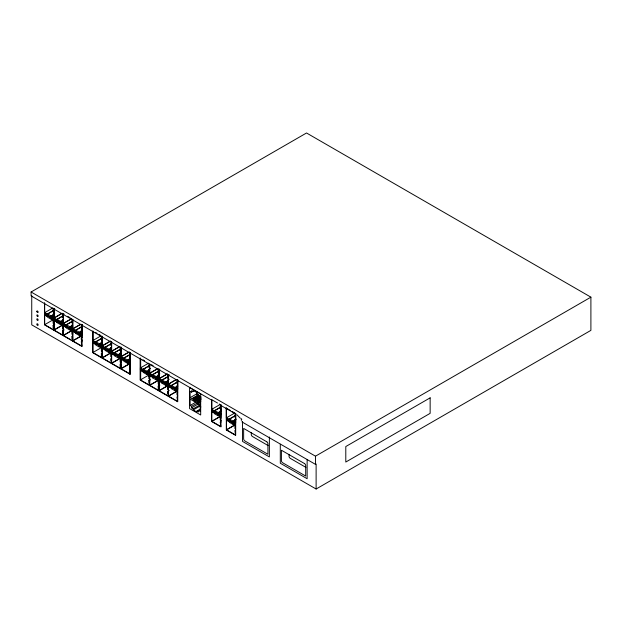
<?xml version="1.0" encoding="UTF-8"?>
<svg xmlns="http://www.w3.org/2000/svg" width="622" height="622" viewBox="0 0 622 622"><rect width="100%" height="100%" fill="white"/><g stroke="black" fill="none" stroke-linecap="round" stroke-linejoin="round"><path stroke-width="0.93" d="M44.52 303.645L44.52 312.975L47.35 314.608M53.103 310.891L47.35 314.211L44.683 312.672L44.683 303.07M62.107 313.247L53.896 317.99L53.896 308.395M63.304 315.836L56.734 319.622L54.067 318.083L54.067 308.489M71.491 318.666L63.281 323.401L63.281 313.807M72.681 321.247L66.111 325.042L63.444 323.502L63.444 313.9M80.051 324.552L72.657 328.82L72.657 319.226M82.057 326.667L75.495 330.453L72.821 328.914L72.821 319.319M82.042 334.232L82.042 324.637M92.748 331.487L92.748 340.817L95.578 342.45M101.324 338.733L95.578 342.053L92.911 340.514L92.911 330.912M110.335 341.089L102.125 345.832L102.125 336.238M110.708 344.153L104.955 347.465L102.288 345.925L102.288 336.331M118.071 347.457L111.501 351.243L111.501 341.649M120.085 349.564L114.339 352.884L111.672 351.344L111.672 341.742M128.272 352.394L120.886 356.663L120.886 347.068M129.446 359.71L127.798 360.659L127.798 361.646L123.716 359.291L123.716 358.295L121.049 356.756L121.049 347.162M130.262 352.48L130.262 374.343L92.748 352.682L92.748 331.689M177.736 380.757L177.736 401.75L140.214 380.089L140.214 357.961M148.775 370.868L147.134 371.816L147.134 372.811L143.052 370.455L143.052 369.46L140.385 367.921L140.385 358.326M157.809 368.496L149.599 373.239L149.599 364.601M157.358 372.034L152.429 374.872L149.762 373.332L149.762 363.738M167.186 373.915L158.975 378.658L158.975 369.056M167.536 381.698L165.895 382.647L165.895 383.642L161.813 381.286L161.813 380.291L159.139 378.751L159.139 369.157M175.746 379.801L168.36 384.069L168.36 374.475M177.76 381.916L171.19 385.71L168.523 384.163L168.523 374.568M177.736 389.489L177.736 379.887M220.18 407.534L214.435 410.854L211.768 409.315L211.768 399.721L217.529 403.04M220.981 414.633L220.981 405.039M235.699 415.55L229.137 419.337L226.462 417.797L226.462 408.203L230.575 410.582M235.684 423.123L235.684 413.521M210.975 399.736L31.1 295.885L31.1 291.998L306.529 132.984L590.9 297.16L590.9 330.368L316.116 489.016L31.738 324.839L31.738 295.512M44.683 312.672L52.893 307.929M53.134 309.593L53.834 309.997L53.834 312.493L53.134 312.088L53.134 309.593L54.775 308.644M52.784 315.004L51.144 315.953A2.309 1.337 60 0 1 51.105 316.349C50.522 318.067 47.777 315.797 47.606 314.452A2.34 1.353 60 0 1 47.552 313.877L53.298 310.565M53.15 314.11L53.842 314.514L53.842 316.886L53.15 316.481L53.15 314.11L54.79 313.161M47.35 314.211L47.35 315.198L51.439 317.562L51.439 316.567L53.08 315.618M54.067 318.083L62.278 313.34M44.683 324.668L53.896 329.987L53.896 320.392L51.439 318.969L51.439 317.974L47.35 315.618L47.35 316.614L44.683 315.066L44.683 324.668L53.717 319.451M62.519 315.012L63.211 315.408L63.211 317.912L62.519 317.508L62.519 315.012L64.159 314.063M53.15 321.022L53.842 321.426L53.842 323.798L53.15 323.401L53.15 321.022L54.79 320.081M62.985 319.949L60.521 321.372A2.309 1.337 60 0 1 60.482 321.768C59.899 323.487 57.154 321.209 56.991 319.863A2.34 1.353 60 0 1 56.929 319.296L63.498 315.502M71.841 330.461L63.281 335.398L54.067 330.08L54.067 320.486L56.734 322.025L58.375 321.076M56.929 322.585A2.34 1.353 60 0 1 56.991 322.079C57.683 320.563 60.381 322.834 60.482 324.217A2.309 1.337 60 0 1 60.521 324.653L56.929 322.585L58.569 321.636M53.134 325.407L53.834 325.811L53.834 328.307L53.134 327.903L53.134 325.407L54.775 324.459M56.734 319.622L56.734 320.618L60.816 322.973L60.816 321.986L63.281 320.563M59.953 323.02L62.418 321.597M63.444 323.502L71.654 318.759M53.896 329.987L62.457 325.042M54.067 330.08L63.094 324.863M72.362 325.36L69.897 326.783A2.309 1.337 60 0 1 69.866 327.18C69.283 328.898 66.538 326.628 66.367 325.283A2.34 1.353 60 0 1 66.313 324.707L72.059 321.395M65.528 325.477L66.08 325.158M63.211 333.719L62.519 333.322L62.519 330.826L64.159 329.878M69.337 327.771L70.978 326.822M66.111 325.042L66.111 326.029L70.193 328.393L70.193 327.397L72.657 325.975M72.821 328.914L81.031 324.171M81.241 324.832L81.879 324.466M63.444 335.499L72.657 340.817L72.657 331.223L70.193 329.8L70.193 328.805L66.111 326.449L66.111 327.444L63.444 325.897L63.444 335.499L71.654 330.756M82.563 330.305L79.282 332.202A2.309 1.337 60 0 1 79.243 332.599C78.66 334.317 75.915 332.047 75.752 330.694A2.34 1.353 60 0 1 75.69 330.127L81.435 326.807M75.69 333.415A2.34 1.353 60 0 1 75.752 332.91C76.452 331.339 79.142 333.68 79.243 335.048A2.309 1.337 60 0 1 79.282 335.491L75.69 333.415L77.33 332.467M78.714 333.182L82.003 331.285M75.495 330.453L75.495 331.448L79.577 333.804L79.577 332.817L82.042 331.394M72.657 340.817L82.057 335.39M81.879 337.614L81.879 336.541L79.577 335.211L79.577 334.224L75.495 331.86L75.495 332.856L72.821 331.316L72.821 340.91L81.855 335.701M92.911 340.514L101.122 335.771M101.829 342.372L99.364 343.795A2.309 1.337 60 0 1 99.326 344.191C98.742 345.91 95.998 343.639 95.835 342.294A2.34 1.353 60 0 1 95.772 341.719L101.526 338.407M98.805 344.782L100.445 343.834M95.578 342.053L95.578 343.041L99.66 345.404L99.66 344.409L101.3 343.461M102.288 345.925L110.498 341.183M92.911 352.511L102.125 357.829L102.125 348.234L99.66 346.812L99.66 345.816L95.578 343.461L95.578 344.456L92.911 342.909L92.911 352.511L101.938 347.294M111.206 347.791L108.749 349.214A2.309 1.337 60 0 1 108.71 349.611C108.127 351.329 105.382 349.059 105.211 347.706A2.34 1.353 60 0 1 105.157 347.138L110.903 343.818M104.955 347.465L104.955 348.46L109.044 350.816L109.044 349.828L110.685 348.88M108.181 350.862L108.71 352.06A2.309 1.337 60 0 1 108.749 352.495L105.157 350.427A2.34 1.353 60 0 1 105.211 349.922L105.592 349.432L108.181 350.862L110.646 349.44M111.672 351.344L119.883 346.602M102.125 357.829L110.685 352.884M102.288 357.922L111.501 363.24L111.501 353.646L109.044 352.223L109.044 351.236L104.955 348.872L104.955 349.867L102.288 348.328L102.288 357.922L110.498 353.179M120.59 353.203L118.126 354.626A2.309 1.337 60 0 1 118.087 355.022C117.504 356.74 114.759 354.47 114.596 353.125A2.34 1.353 60 0 1 114.534 352.55L120.279 349.237M114.339 352.884L114.339 353.871L118.421 356.235L118.421 355.24L120.062 354.291M121.049 356.756L129.259 352.013M112.512 362.665L119.222 358.785M111.672 363.341L120.886 368.659L120.886 359.065L118.421 357.642L118.421 356.647L114.339 354.291L114.339 355.286L111.672 353.739L111.672 363.341L120.699 358.124M129.967 358.622L127.502 360.045A2.309 1.337 60 0 1 127.471 360.441C126.888 362.159 124.143 359.889 123.972 358.536A2.34 1.353 60 0 1 123.918 357.969L129.664 354.649M124.54 357.821L129.462 354.983M120.886 368.659L129.446 363.714M130.099 365.456L130.099 364.383L127.798 363.054L127.798 362.066L123.716 359.703L123.716 360.698L121.049 359.158L121.049 368.753L130.084 363.543M140.036 358.777L140.673 358.404L140.673 380.345M140.385 367.921L148.596 363.178M149.303 369.779L146.839 371.202A2.309 1.337 60 0 1 146.8 371.598C146.217 373.317 143.472 371.046 143.309 369.701A2.34 1.353 60 0 1 143.247 369.134L148.992 365.814M143.869 368.986L148.798 366.14M148.845 369.359L149.544 369.763L149.544 372.135L148.845 371.738L148.845 369.359L150.485 368.411M146.271 372.858L146.8 374.047A2.309 1.337 60 0 1 146.839 374.491L143.247 372.422A2.34 1.353 60 0 1 143.309 371.917L143.768 371.404L146.271 372.858L147.919 371.909M149.762 373.332L157.972 368.597M140.385 379.918L149.599 385.236L149.599 375.641L147.134 374.219L147.134 373.223L143.052 370.868L143.052 371.863L140.385 370.323L140.385 379.918L149.412 374.701M158.213 370.261L158.913 370.665L158.913 373.161L158.213 372.757L158.213 370.261L159.854 369.312M149.544 379.055L148.845 378.65L148.845 376.279L150.485 375.33M158.68 375.198L156.215 376.621A2.309 1.337 60 0 1 156.184 377.018C155.601 378.736 152.856 376.465 152.685 375.12A2.34 1.353 60 0 1 152.631 374.545L158.377 371.225M152.631 377.834A2.34 1.353 60 0 1 152.685 377.329C153.409 375.828 156.068 378.075 156.184 379.467A2.309 1.337 60 0 1 156.215 379.91L152.631 377.834L154.272 376.885M158.221 374.778L158.921 375.183L158.921 377.554L158.221 377.15L158.221 374.778L159.87 373.83M149.529 383.556L148.837 383.152L148.837 380.656L150.477 379.708M155.655 377.601L157.296 376.66M152.429 374.872L152.429 375.867L156.511 378.223L156.511 377.235L158.159 376.287M159.139 378.751L167.349 374.009M149.599 385.236L158.159 380.299M149.762 385.329L158.975 390.655L158.975 381.053L156.511 379.638L156.511 378.642L152.429 376.287L152.429 377.274L149.762 375.735L149.762 385.329L158.797 380.12M167.598 375.672L168.29 376.077L168.29 378.573L167.598 378.176L167.598 375.672L169.238 374.724M158.221 381.69L158.921 382.095L158.921 384.466L158.221 384.062L158.221 381.69L159.87 380.742M167.24 381.084L165.6 382.032A2.309 1.337 60 0 1 165.561 382.437C164.978 384.147 162.233 381.877 162.07 380.532A2.34 1.353 60 0 1 162.008 379.964L167.753 376.644M161.222 380.726L167.559 376.971M162.008 383.253A2.34 1.353 60 0 1 162.07 382.748C162.777 381.27 165.452 383.486 165.561 384.878A2.309 1.337 60 0 1 165.6 385.321L162.008 383.253L163.648 382.305M167.606 380.19L168.298 380.594L168.298 382.965L167.606 382.569L167.606 380.19L169.246 379.241M158.213 386.075L158.913 386.472L158.913 388.975L158.213 388.571L158.213 386.075L159.854 385.127M165.032 383.02L166.673 382.071M168.523 384.163L176.734 379.428M158.975 390.655L167.536 385.71M177.099 380.174L177.736 379.809M159.139 390.748L168.36 396.066L168.36 386.472L165.895 385.049L165.895 384.054L161.813 381.698L161.813 382.693L159.139 381.154L159.139 390.748L167.349 386.005M168.298 389.885L167.606 389.481L167.606 387.109L169.246 386.161M177.441 386.029L174.976 387.452A2.309 1.337 60 0 1 174.938 387.848C174.354 389.566 171.61 387.296 171.447 385.951A2.34 1.353 60 0 1 171.384 385.376L177.954 381.581M168.29 394.387L167.598 393.983L167.598 391.487L169.238 390.538M171.19 385.71L171.19 386.697L175.272 389.053L175.272 388.066L177.736 386.643M168.36 396.066L176.92 391.129M177.573 392.863L177.573 391.79L175.272 390.468L175.272 389.473L171.19 387.117L171.19 388.105L168.523 386.565L168.523 396.16L177.55 390.95M191.56 392.124L191.56 390.624L193.24 391.588L193.24 390.46L197.018 392.637L197.018 393.773L198.698 394.737L198.698 396.245L200.16 397.093L200.16 403.499L190.091 397.683L190.091 391.277L191.56 392.124L193.963 390.74M190.091 397.683L196.879 393.765M193.038 397.987L197.983 395.133L198.402 395.374L193.458 398.228L193.038 397.987L193.458 398.609L198.986 395.413M193.038 398.36L197.773 395.631M199.662 396.097L194.297 399.091L193.877 398.85L198.822 395.615M193.877 398.85L198.612 396.113M193.877 398.469L194.297 398.71L199.242 395.856M200.082 396.346L194.717 399.332L199.452 396.595M194.717 399.332L195.137 399.573L199.872 396.836M200.712 397.326L195.977 400.055L195.557 399.814L200.502 396.587M195.557 399.814L200.292 397.085M195.557 399.441L195.977 399.682L200.922 396.828M196.396 400.304L196.816 400.545L196.396 399.923L200.937 397.785M196.816 400.545L200.758 398.267M200.813 399.207L197.656 401.027L197.236 400.786L200.533 398.508M197.236 400.786L198.815 399.876M197.236 400.405L197.656 400.654L200.953 398.749M200.906 406.975L199.646 406.244L199.646 405.116L197.975 404.144L197.975 402.636L191.56 406.337L191.56 407.845L198.348 403.927L200.027 404.899L193.24 408.817L193.24 409.945L197.018 412.122L197.018 410.994L198.698 411.966L198.698 410.458L200.16 411.305L200.16 404.899L190.091 399.091L190.091 405.49L195.705 402.255M200.074 400.599L198.076 401.268L200.548 399.464M198.076 401.268L200.968 399.705M200.945 401.104L198.947 401.773L200.595 400.444M193.24 409.945L200.027 406.026M197.018 410.994L200.222 409.144M198.698 410.458L200.3 409.533M211.768 409.315L219.978 404.572M220.686 411.173L218.221 412.596A2.309 1.337 60 0 1 218.19 413C217.607 414.711 214.862 412.44 214.691 411.095A2.34 1.353 60 0 1 214.637 410.528L220.382 407.208M225.677 408.219L226.315 407.853M214.435 410.854L214.435 411.85L218.516 414.205L218.516 413.21L220.165 412.262M217.661 414.252L218.19 415.442A2.309 1.337 60 0 1 218.221 415.885L214.637 413.817A2.34 1.353 60 0 1 214.691 413.311L215.15 412.798L217.661 414.252L220.126 412.829M220.818 418.007L220.818 416.942L218.516 415.613L218.516 414.617L214.435 412.262L214.435 413.257L211.768 411.717L211.768 421.312L220.802 416.095M211.62 399.363L211.62 421.491L220.647 416.273M226.462 417.797L234.673 413.062M236.204 419.189L232.923 421.086A2.309 1.337 60 0 1 232.885 421.483C232.301 423.201 229.557 420.931 229.394 419.578A2.34 1.353 60 0 1 229.331 419.01L235.077 415.69M229.137 419.337L229.137 420.332L233.219 422.688L233.219 421.7L235.684 420.278M232.356 422.735L232.885 423.932A2.309 1.337 60 0 1 232.923 424.375L229.331 422.299A2.34 1.353 60 0 1 229.394 421.794L229.845 421.288L232.356 422.735L233.996 421.786M235.513 426.498L235.513 425.425L233.219 424.103L233.219 423.108L229.137 420.752L229.137 421.739L226.462 420.2L226.462 429.794L235.497 424.585M226.315 408.817L226.315 429.973L234.525 425.238M242.533 421.498L241.896 421.872L315.471 464.354L316.116 463.981L316.116 489.016M31.1 291.998L315.471 456.183L590.9 297.16M67.635 316.318L70.146 317.772M95.423 332.366L97.094 333.33M98.774 334.302L100.445 335.266M142.897 359.773L144.568 360.744M151.434 364.71L153.113 365.674M219.169 403.997L220.818 404.945L220.818 406.586L220.219 406.236L220.219 408.74L220.818 409.082L220.818 411.095M232.224 411.531L234.696 412.954M81.879 326.185L81.272 325.842L81.879 330.694M197.874 394.776L196.505 393.983L196.505 392.155M81.98 330.756L81.288 330.36L81.288 332.731L81.98 333.135M130.208 358.606L129.508 358.202L129.508 360.573L130.208 360.978M177.682 386.013L176.982 385.609L176.982 387.98L177.682 388.385M220.927 411.158L220.227 410.753L220.227 413.132L220.927 413.529M235.621 419.648L234.929 419.244L234.929 421.615L235.621 422.019M47.552 313.877L51.144 315.953M56.929 319.296L60.521 321.372M66.313 324.707L69.897 326.783M75.69 330.127L79.282 332.202M95.772 341.719L99.364 343.795M105.157 347.138L108.749 349.214M114.534 352.55L118.126 354.626M123.918 357.969L127.502 360.045M143.247 369.134L146.839 371.202M152.631 374.545L156.215 376.621M162.008 379.964L165.6 382.032M171.384 385.376L174.976 387.452M198.076 400.895L198.496 401.509M198.947 401.4L199.367 402.014M214.637 410.528L218.221 412.596M229.331 419.01L232.923 421.086M51.439 316.567L53.896 317.99M60.816 321.986L63.281 323.401M70.193 327.397L72.657 328.82M79.577 332.817L81.879 334.138L81.879 333.073M99.66 344.409L102.125 345.832M109.044 349.828L111.501 351.243M118.421 355.24L120.886 356.663M127.798 360.659L130.099 361.981L130.099 360.915M147.134 371.816L149.599 373.239M156.511 377.235L158.975 378.658M165.895 382.647L168.36 384.069M175.272 388.066L177.573 389.388L177.573 388.322M218.516 413.21L220.818 414.54L220.818 413.467M233.219 421.7L235.513 423.022L235.513 421.957M51.439 316.971L56.734 320.027M60.816 322.383L66.111 325.438M70.193 327.802L75.495 330.857M79.577 333.213L81.879 334.543L81.879 336.144L79.577 334.815M99.66 344.813L104.955 347.869M109.044 350.225L114.339 353.28M118.421 355.644L123.716 358.7M127.798 361.055L130.099 362.385L130.099 363.987L127.798 362.657M140.214 368.224L143.052 369.865M147.134 372.22L152.429 375.276M156.511 377.632L161.813 380.695M165.895 383.051L171.19 386.106M175.272 388.462L177.573 389.792L177.573 391.393L175.272 390.064M214.435 411.259L211.62 409.626L211.604 399.619M218.516 413.614L220.818 414.944L220.818 416.538L218.516 415.216M229.137 419.741L226.315 418.116L226.299 408.11M233.219 422.097L235.513 423.426L235.513 425.028L233.219 423.699M44.52 313.776L81.879 335.344M92.748 341.618L130.099 363.186M140.214 369.025L177.573 390.593M211.62 410.427L220.818 415.737M226.315 418.917L235.513 424.227M193.535 400.428L193.955 400.669M195.207 401.4L195.627 401.641M197.726 402.854L198.146 403.095M44.52 314.577L47.35 316.209M51.439 318.565L56.734 321.628M60.816 323.984L66.111 327.04M70.193 329.396L75.495 332.459M92.748 342.419L95.578 344.052M99.66 346.407L104.955 349.471M109.044 351.827L114.339 354.882M118.421 357.238L123.716 360.301M140.214 369.826L143.052 371.458M147.134 373.822L152.429 376.878M156.511 379.233L161.813 382.289M165.895 384.653L171.19 387.708M211.62 411.228L214.435 412.852M226.315 419.71L229.137 421.343M63.226 326.845L62.527 326.441L62.527 328.813L63.226 329.217M81.98 337.676L81.288 337.272L81.288 339.643L81.98 340.047M102.07 349.269L101.37 348.864L101.37 351.243L102.07 351.64M111.447 354.688L110.747 354.283L110.747 356.655L111.447 357.059M130.208 365.518L129.508 365.114L129.508 367.485L130.208 367.89M148.845 376.279L149.544 376.675M167.606 387.109L168.298 387.506M177.682 392.925L176.982 392.521L176.982 394.892L177.682 395.297M220.927 418.07L220.227 417.673L220.227 420.044L220.927 420.449M235.621 426.56L234.929 426.156L234.929 428.527L235.621 428.931M268.144 445.57L252.493 436.535A1.726 0.995 60 0 1 251.272 434.42L251.272 432.531M305.907 467.379L290.256 458.344A1.726 0.995 60 0 1 289.036 456.221L289.036 454.332M62.519 330.826L63.211 331.223M111.439 359.065L110.739 358.669L110.739 361.164L111.439 361.561M148.837 380.656L149.529 381.061M167.598 391.487L168.29 391.891M190.091 405.49L191.56 406.337M191.56 407.845L193.24 408.817M72.821 340.91L81.879 346.135L81.272 341.657L81.879 341.999L81.879 339.985M121.049 368.753L130.099 373.977L129.5 369.499L130.099 369.841L130.099 367.827M168.523 396.16L177.573 401.392L176.975 396.906L177.573 397.248L177.573 395.234M211.768 421.312L220.818 426.536L220.219 422.05L220.818 422.4L220.818 420.386M226.462 429.794L235.513 435.019L234.914 430.541L235.513 430.883L235.513 428.869M211.62 421.491L220.981 426.894L220.981 404.774L220.343 405.14L235.038 413.63L235.684 413.257L235.684 435.384L226.315 429.973M236.873 414.687L240.426 418.334M241.157 419.718L241.453 420.433M315.471 456.183L315.471 464.354M307.136 459.744L307.136 478.722L280.297 463.227L280.297 444.248M269.373 436.994L269.373 456.921L242.533 441.426L242.533 422.447M235.513 413.428L235.513 415.068L234.914 414.726L234.914 417.222L235.513 417.572L235.513 419.586M177.573 379.793L177.573 381.434L176.975 381.092L176.975 383.587L177.573 383.937L177.573 385.951M130.099 352.386L130.099 354.027L129.5 353.685L129.5 356.181L130.099 356.523L130.099 358.536M129.811 352.138L129.811 374.079M82.042 324.552L82.042 346.501L44.52 324.839L44.52 302.891M63.281 335.398L63.281 325.804L60.816 324.381L60.816 323.393L56.734 321.03L56.734 322.025M241.453 418.645A7.425 4.292 60 0 1 241.795 419.352M37.04 315.96A0.902 0.521 60 0 1 37.219 314.88A0.902 0.521 60 0 1 38.129 316.007A0.902 0.521 60 0 1 37.328 316.318M37.04 319.856A0.902 0.521 60 0 1 37.273 318.775A0.902 0.521 60 0 1 38.129 320.027A0.902 0.521 60 0 1 37.172 320.05M37.04 324.824A0.902 0.521 60 0 1 37.273 323.743A0.902 0.521 60 0 1 38.129 324.995A0.902 0.521 60 0 1 37.172 325.018M47.645 316.559L47.606 316.668A2.34 1.353 60 0 0 47.552 317.166L51.144 319.242A2.309 1.337 60 0 0 51.105 318.798C50.981 317.445 48.493 315.261 47.645 316.559M66.406 327.39L66.367 327.499A2.34 1.353 60 0 0 66.313 327.996L69.897 330.072A2.309 1.337 60 0 0 69.866 329.629C69.742 328.276 67.254 326.091 66.406 327.39M95.866 344.401L95.835 344.51A2.34 1.353 60 0 0 95.772 345.008L99.364 347.084A2.309 1.337 60 0 0 99.326 346.641C99.209 345.288 96.721 343.103 95.866 344.401M114.627 355.232L114.596 355.341A2.34 1.353 60 0 0 114.534 355.838L118.126 357.914A2.309 1.337 60 0 0 118.087 357.471C117.97 356.118 115.482 353.934 114.627 355.232M124.011 360.651L123.972 360.752A2.34 1.353 60 0 0 123.918 361.258L127.502 363.334A2.309 1.337 60 0 0 127.471 362.89C127.347 361.506 124.851 359.423 124.011 360.651M171.478 388.058L171.447 388.159A2.34 1.353 60 0 0 171.384 388.664L174.976 390.74A2.309 1.337 60 0 0 174.938 390.297C174.821 388.937 172.333 386.752 171.478 388.058M430.144 397.847L345.793 446.549L345.793 462.045L430.144 413.342L430.144 397.847M200.688 394.006L189.57 387.584L189.57 408.576L200.688 414.998L200.688 394.006M72.595 320.828L71.895 320.423L71.895 322.919L72.595 323.323L72.595 320.828M102.055 337.839L101.363 337.435L101.363 339.931L102.055 340.335L102.055 337.839M111.439 343.251L110.739 342.854L110.739 345.35L111.439 345.754L111.439 343.251M120.816 348.67L120.124 348.266L120.124 350.761L120.816 351.166L120.816 348.67M149.529 365.246L148.837 364.842L148.837 367.345L149.529 367.742L149.529 365.246M63.226 319.926L62.527 319.529L62.527 321.901L63.226 322.305L63.226 319.926M72.603 325.345L71.903 324.941L71.903 327.312L72.603 327.716L72.603 325.345M102.07 342.357L101.37 341.952L101.37 344.324L102.07 344.728L102.07 342.357M111.447 347.768L110.747 347.371L110.747 349.743L111.447 350.147L111.447 347.768M120.831 353.187L120.132 352.783L120.132 355.154L120.831 355.559L120.831 353.187M266.745 441.768L243.645 428.426L243.645 438.821A1.726 0.995 60 0 0 244.866 440.944L267.927 454.254L267.927 443.813A1.672 0.964 60 0 0 266.745 441.768M304.508 463.569L281.408 450.235L281.408 460.622A1.726 0.995 60 0 0 282.629 462.745L305.69 476.055L305.69 465.614A1.672 0.964 60 0 0 304.508 463.569M72.603 332.257L71.903 331.853L71.903 334.232L72.603 334.628L72.603 332.257M120.831 360.099L120.132 359.695L120.132 362.074L120.831 362.47L120.831 360.099M72.595 336.642L71.895 336.238L71.895 338.733L72.595 339.138L72.595 336.642M102.055 353.654L101.363 353.249L101.363 355.745L102.055 356.149L102.055 353.654M120.816 364.484L120.124 364.08L120.124 366.576L120.816 366.98L120.816 364.484M36.853 311.373A0.902 0.521 60 0 0 37.81 312.563A0.902 0.521 60 0 0 37.81 311.288A0.902 0.521 60 0 0 36.853 311.373"/></g></svg>
